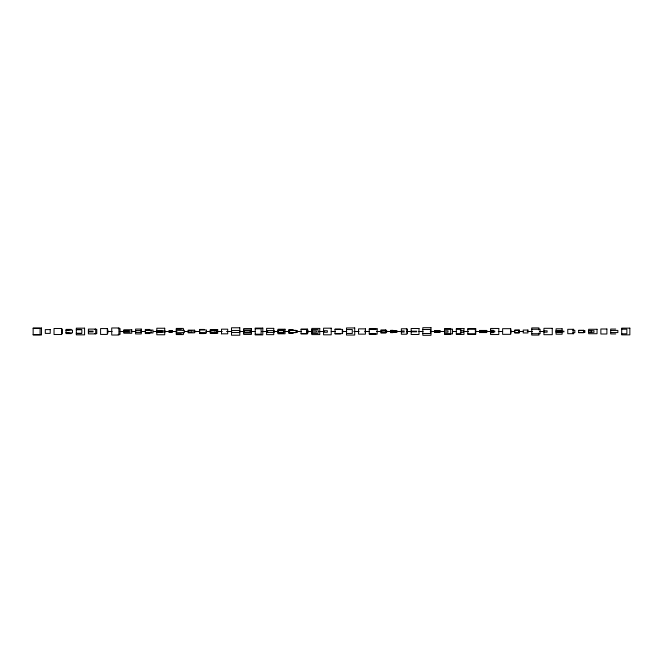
<?xml version="1.0" encoding="UTF-8"?>
<svg xmlns="http://www.w3.org/2000/svg" width="663" height="663" viewBox="0 0 663 663"><rect width="100%" height="100%" fill="white"/><g stroke="black" fill="none" stroke-linecap="round" stroke-linejoin="round"><path stroke-width="0.99" d="M33.15 328.376L40.103 328.376L40.103 334.624L33.15 334.624M118.205 328.608L120.061 328.608L120.061 334.392L118.205 334.392M255.222 328.773L261.114 328.773L261.114 334.227L255.222 334.227M467.796 328.989L475.371 328.989L475.371 334.011L467.796 334.011M340.517 329.105L335.039 329.105L335.039 333.895L340.517 333.895M369.258 329.179L375.987 329.179M444.492 329.088L452.514 329.088L452.514 333.912L444.492 333.912M615.712 329.063L610.706 329.063L610.706 333.937L615.712 333.937M621.687 329.204L626.866 329.204L626.866 333.796L621.687 333.796M176.292 329.246L181.364 329.246M456.335 329.304L460.901 329.304L460.901 333.696L456.335 333.696M531.751 329.279L540.121 329.279L540.121 333.721L531.751 333.721M573.694 329.304L567.768 329.312L567.768 333.696L573.694 333.696M71.264 329.395L66.085 329.395L66.085 333.605L71.264 333.605M76.328 329.387L81.193 329.387M94.908 329.362L96.765 329.362L96.765 333.638L94.908 333.638M149.863 329.445L145.338 329.445L145.338 333.555L149.863 333.555M204.287 329.436L199.662 329.436L199.662 333.564L204.287 333.564M301.093 329.47L306.754 329.47L306.754 333.53L301.093 333.53M335.039 329.354L342.282 329.354L342.282 333.646L335.039 333.646M293.195 329.511L288.877 329.511L288.877 333.489L293.195 333.489M311.809 329.569L318.074 329.569L318.074 333.431L311.809 333.431M346.484 329.552L352.293 329.552L352.293 333.448L346.484 333.448M422.82 329.511L430.652 329.511L430.652 333.489L422.82 333.489M76.328 329.726L81.839 329.726L81.839 333.274L76.328 333.274M199.662 329.983L206.45 329.983L206.45 333.017L199.662 333.017L205.687 333.091M243.686 329.975L250.97 329.975L250.97 333.025L243.686 333.025M66.085 330.157L72.507 330.157L72.507 332.843L66.085 332.843M149.167 330.058L152.996 330.058L152.996 332.942L149.167 332.942M278.021 330.075L283.623 330.075L283.623 332.925L278.021 332.925M66.085 330.29L68.919 330.29M514.753 330.273L519.394 330.273L519.394 332.727L514.753 332.727M176.292 330.331L184.355 330.331L184.355 332.669L176.292 332.669M210.27 330.356L216.702 330.356L216.702 332.644L210.27 332.644M288.877 330.365L296.063 330.365L296.063 332.635L288.877 332.635M490.603 330.315L493.355 330.315L493.355 332.685L490.603 332.685M572.815 330.315L574.838 330.315L574.838 332.685L572.815 332.685M610.706 330.431L617.866 330.431L617.866 332.569L610.706 332.569M135.575 330.58L141.517 330.58L141.517 332.42L135.575 332.42M145.338 330.497L151.098 330.497L151.098 332.503L145.338 332.503M231.503 330.464L239.873 330.464M266.617 330.564L274.2 330.564L274.2 332.436L266.617 332.436M278.021 330.564L283.938 330.564L283.938 332.436L278.021 332.436M288.877 330.505L297.273 330.505L297.273 332.494L288.877 332.494M390.557 330.497L396.134 330.497L396.134 332.503L390.557 332.503M578.658 330.505L584.849 330.505L584.849 332.494L578.658 332.494M210.27 330.655L215.027 330.655L215.027 332.345L210.27 332.345M243.686 330.704L250.009 330.704L250.009 332.296L243.686 332.296M460.362 330.646L463.387 330.646L463.387 332.354L460.362 332.354M556.075 330.713L561.238 330.713L561.238 332.287L556.075 332.287M588.669 330.704L593.99 330.68L593.99 332.32L588.669 332.32M128.556 330.837L123.882 330.837L129.923 330.87L129.923 332.13L123.882 332.163M188.176 330.762L191.922 330.762L191.922 332.238L188.176 332.238M311.809 330.829L316.442 330.829L316.442 332.171L311.809 332.171M323.569 330.738L327.365 330.738L327.365 332.262L323.569 332.262M380.985 330.779L386.736 330.779L386.736 332.221L380.985 332.221M444.492 330.812L448.022 330.812L448.022 332.188L444.492 332.188M543.942 330.82L547.124 330.82L547.124 332.18L543.942 332.18M156.816 330.878L165.12 330.878L165.12 332.122L156.816 332.122M266.617 330.895L267.835 330.895M401.364 330.961L404.14 330.961L404.14 332.039L401.364 332.039M434.795 330.862L439.072 330.862L439.072 332.138L434.795 332.138M479.564 330.912L482.937 330.912L482.937 332.088L479.564 332.088M490.603 330.986L494.747 330.986L494.747 332.014L490.603 332.014M88.403 331.11L93.093 331.11L93.093 331.89L88.403 331.89M156.816 331.077L162.402 331.077M168.941 331.119L172.181 331.11L172.181 331.89L168.941 331.89M390.557 331.11L397.543 331.11L397.543 331.89L390.557 331.89M193.928 331.168L195.842 331.168L195.842 331.831L193.928 331.831M411.168 331.193L416.662 331.193L416.662 331.807L411.168 331.807M434.795 331.168L440.671 331.168L440.671 331.831L434.795 331.831M479.564 331.21L486.012 331.21L486.012 331.79L479.564 331.79M556.075 331.193L563.956 331.193L563.956 331.807L556.075 331.807M108.003 331.5L112.122 331.5M119.323 331.5L124.47 331.5M131.672 331.5L135.791 331.5M140.937 331.5L145.056 331.5M153.286 331.5L157.404 331.5M164.606 331.5L169.753 331.5M171.816 331.5L176.955 331.5M184.165 331.5L188.284 331.5M195.486 331.5L199.654 331.5M205.77 331.5L210.909 331.5M217.083 331.5L222.221 331.5M226.589 331.5L231.768 331.5M239.708 331.5L244.191 331.5M251.028 331.5L255.586 331.5M261.802 331.5L266.982 331.5M273.653 331.5L278.377 331.5M284.593 331.5L289.772 331.5M296.27 331.5L301.441 331.5M307.549 331.5L311.743 331.5M318.77 331.5L324.108 331.5M331.177 331.5L335.445 331.5M342.531 331.5L346.782 331.5M353.876 331.5L359.147 331.5M365.23 331.5L369.448 331.5M376.576 331.5L381.813 331.5M385.858 331.5L391.087 331.5M397.212 331.5L401.388 331.5M406.494 331.5L411.698 331.5M418.875 331.5L423.027 331.5M430.221 331.5L435.392 331.5M439.511 331.5L444.666 331.5M452.92 331.5L456.02 331.5M464.274 331.5L468.393 331.5M475.62 331.5L479.747 331.5M485.938 331.5L491.092 331.5M498.319 331.5L502.446 331.5M510.692 331.5L514.82 331.5M518.947 331.5L523.074 331.5M527.201 331.5L532.364 331.5M539.583 331.5L543.71 331.5M156.816 331.923L162.402 331.923M266.617 332.105L267.835 332.105M231.503 332.536L239.873 332.536M66.085 332.71L68.919 332.71M76.328 333.613L81.193 333.613M176.292 333.754L181.364 333.754M221.5 333.82L227.691 333.82L227.691 329.179L221.5 329.163L221.5 333.837M369.258 333.82L375.987 333.82M591.181 330.704L591.181 332.296M583.937 330.547L583.937 332.453M573.147 329.312L573.147 333.688M538.944 329.959L538.944 327.912L531.751 327.912L531.751 335.088L538.944 335.088L538.944 333.041M519.27 330.505L519.27 332.494M510.933 329.925L510.933 333.075M407.347 329.644L407.347 333.356M365.321 330.862L365.321 332.138M365.089 331.019L365.089 331.981M342.663 329.95L342.663 333.05M307.988 330.099L307.988 332.901M183.336 330.472L183.336 328.417L176.292 328.417L176.292 334.583L183.336 334.583L183.336 332.528M107.912 329.992L107.912 333.008M62.264 329.37L62.264 333.63M239.799 327.779L231.503 327.779L231.503 335.221L239.799 335.221L239.799 327.779M430.983 327.696L422.82 327.696L422.82 335.304L430.983 335.304L430.983 327.696M354.722 327.953L346.484 327.953L346.484 335.047L354.722 335.047L354.722 327.953M41.479 328.019L33.15 328.019L33.15 334.981L41.479 334.981L41.479 328.019M118.934 327.97L111.724 327.97L111.724 335.03L118.934 335.03L118.934 327.97M84.582 328.16L76.328 328.16L76.328 334.84L84.582 334.84L84.582 328.16M164.714 328.235L156.816 328.235L156.816 334.765L164.714 334.765L164.714 328.235M262.797 328.094L255.222 328.094L255.222 334.906L262.797 334.906L262.797 328.094M331.218 328.185L323.569 328.185L323.569 334.815L331.218 334.815L331.218 328.185M629.85 328.135L621.687 328.135L621.687 334.865L629.85 334.865L629.85 328.135M273.744 328.351L266.617 328.351L266.617 334.649L273.744 334.649L273.744 328.351M552.262 328.318L543.942 328.318L543.942 334.682L552.262 334.682L552.262 328.318M61.709 328.483L54.043 328.483L54.043 334.517L61.709 334.517L61.709 328.483M319.748 328.409L311.809 328.409L311.809 334.591L319.748 334.591L319.748 328.409M498.8 328.458L490.603 328.458L490.603 334.542L498.8 334.542L498.8 328.458M107.298 328.566L100.585 328.566L100.585 334.434L107.298 334.434L107.298 328.566M251.401 328.558L243.686 328.558L243.686 334.442L251.401 334.442L251.401 328.558M418.999 328.508L411.168 328.508L411.168 334.492L418.999 334.492L418.999 328.508M463.976 328.566L456.335 328.566L456.335 334.434L463.976 334.434L463.976 328.566M406.875 328.773L401.364 328.773L401.364 334.227L406.875 334.227L406.875 328.773M510.692 328.674L502.62 328.674L502.62 334.326L510.692 334.326L510.692 328.674M365.437 328.865L358.542 328.865L358.542 334.135L365.437 334.135L365.437 328.865M377.164 328.823L369.258 328.823L369.258 334.177L377.164 334.177L377.164 328.823M450.691 328.831L444.492 328.831L444.492 334.169L450.691 334.169L450.691 328.831M475.744 328.798L467.796 328.798L467.796 334.202L475.744 334.202L475.744 328.798M562.116 328.798L556.075 328.798L556.075 334.202L562.116 334.202L562.116 328.798M307.284 329.039L301.093 329.039L301.093 333.961L307.284 333.961L307.284 329.039M606.885 328.997L600.86 328.997L600.86 334.003L606.885 334.003L606.885 328.997M95.721 329.097L88.403 329.097L88.403 333.903L95.721 333.903L95.721 329.097M141.236 329.08L135.575 329.08L135.575 333.92L141.236 333.92L141.236 329.08M285.057 329.221L278.021 329.221L278.021 333.779L285.057 333.779L285.057 329.221M597.04 329.279L588.669 329.279L588.669 333.721L597.04 333.721L597.04 329.279M50.222 329.61L45.299 329.61L45.299 333.39L50.222 333.39L50.222 329.61M217.679 329.619L210.27 329.619L210.27 333.381L217.679 333.381L217.679 329.619M131.755 329.768L123.882 329.768L123.882 333.232L131.755 333.232L131.755 329.768M385.825 329.925L380.985 329.925L380.985 333.075L385.825 333.075L385.825 329.925M194.425 330.157L188.176 330.157L188.176 332.843L194.425 332.843L194.425 330.157M519.146 330.124L514.753 330.124L514.753 332.876L519.146 332.876L519.146 330.124M527.93 330.05L523.215 330.05L523.215 332.95L527.93 332.95L527.93 330.05M583.672 330.282L578.658 330.282L578.658 332.718L583.672 332.718L583.672 330.282M392.968 330.356L390.557 330.356L390.557 332.644L392.968 332.644L392.968 330.356M486.783 330.439L479.564 330.439L479.564 332.561L486.783 332.561L486.783 330.439M439.776 330.646L434.795 330.646L434.795 332.354L439.776 332.354L439.776 330.646M172.479 330.812L168.941 330.812L168.941 332.188L172.479 332.188L172.479 330.812"/></g></svg>
